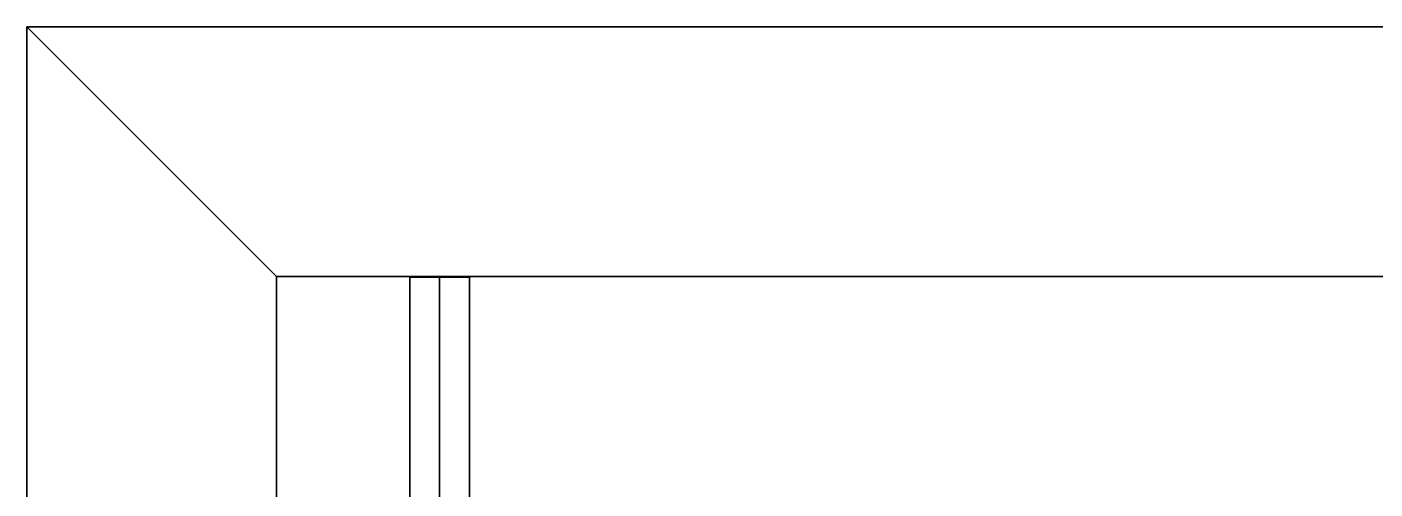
# Model space of a CAD drawing. Extents: x 0 to 3022, y -4615 to 0.
# Drawn here: x 0 to 810, y -278 to 0 of the extents above; entities that cross this region are included whole.
import ezdxf

# ---------------------------------------------------------------- set-up
doc = ezdxf.new("R2010")
doc.units = 0
for name, color, linetype in [('LAYER0', 7, 'CONTINUOUS'), ('LAYER1', 7, 'CONTINUOUS'), ('LAYER660', 7, 'CONTINUOUS'), ('LAYER664', 7, 'CONTINUOUS'), ('LAYER665', 253, 'CONTINUOUS')]:
    doc.layers.add(name, color=color, linetype=linetype)

msp = doc.modelspace()

# ---------------------------------------------------------------- linework, layer by layer
at = {"layer": 'LAYER0', "invisible_edges": 1}
for points in [[(2992, 0), (0, -4167.22), (0, 0), (2992, 0)], [(0, 0, 5), (2992, 0), (0, 0), (0, 0, 5)], [(2992, 0), (0, 0, 5), (2992, 0, 5), (2992, 0)], [(0, 0, 5), (0, -4167.22), (0, -4167.22, 5), (0, 0, 5)], [(0, -4167.22), (0, 0, 5), (0, 0), (0, -4167.22)], [(2992, -4162.78, 5), (0, 0, 5), (0, -4167.22, 5), (2992, -4162.78, 5)], [(0, 0, 5), (2992, -4162.78, 5), (2992, 0, 5), (0, 0, 5)], [(0, -4167.22), (2992, 0), (2992, -4162.78), (0, -4167.22)]]:
    msp.add_3dface(points, dxfattribs=at)
at = {"layer": 'LAYER1'}
for points, invisible_edges in [([(150, -150, 5), (0, -4167.22, 5), (0, 0, 5), (150, -150, 5)], 5), ([(2992, 0, 5), (150, -150, 5), (0, 0, 5), (2992, 0, 5)], 3), ([(0, 0, 5), (150, -150, 2611), (150, -150, 5), (0, 0, 5)], 1), ([(150, -150, 2611), (0, 0, 5), (0, 0, 2611), (150, -150, 2611)], 1), ([(0, 0, 2611), (0, -4167.22, 5), (0, -4167.22, 2611), (0, 0, 2611)], 1), ([(0, -4167.22, 5), (0, 0, 2611), (0, 0, 5), (0, -4167.22, 5)], 1), ([(2992, 0, 2611), (2058, 0, 2138), (0, 0, 2611), (2992, 0, 2611)], 3), ([(795, 0, 2138), (0, 0, 2611), (2058, 0, 2138), (795, 0, 2138)], 3), ([(795, 0, 1098), (0, 0, 2611), (795, 0, 2138), (795, 0, 1098)], 3), ([(795, 0, 1098), (0, 0, 5), (0, 0, 2611), (795, 0, 1098)], 5), ([(0, 0, 5), (795, 0, 1098), (2992, 0, 5), (0, 0, 5)], 3), ([(0, 0, 2611), (150, -150, 5), (150, -150, 2611), (0, 0, 2611)], 1), ([(150, -150, 5), (0, 0, 2611), (0, 0, 5), (150, -150, 5)], 1), ([(150, -150, 5), (2992, 0, 5), (2842, -150, 5), (150, -150, 5)], 3), ([(2058, 0, 1098), (2992, 0, 5), (795, 0, 1098), (2058, 0, 1098)], 3), ([(0, -4167.22, 5), (150, -150, 5), (150, -4017, 5), (0, -4167.22, 5)], 5), ([(150, -150, 2611), (795, -150, 2138), (2842, -150, 2611), (150, -150, 2611)], 3), ([(150, -150, 2611), (795, -150, 1098), (795, -150, 2138), (150, -150, 2611)], 5), ([(795, -150, 1098), (150, -150, 5), (2058, -150, 1098), (795, -150, 1098)], 3), ([(150, -150, 5), (795, -150, 1098), (150, -150, 2611), (150, -150, 5)], 3), ([(2842, -150, 5), (2058, -150, 1098), (150, -150, 5), (2842, -150, 5)], 3), ([(150, -150, 5), (150, -4017, 2611), (150, -4017, 5), (150, -150, 5)], 1), ([(150, -4017, 2611), (150, -150, 5), (150, -150, 2611), (150, -4017, 2611)], 1), ([(2058, -150, 2138), (2842, -150, 2611), (795, -150, 2138), (2058, -150, 2138)], 3)]:
    msp.add_3dface(points, dxfattribs=dict(at, invisible_edges=invisible_edges))
at = {"layer": 'LAYER660', "invisible_edges": 1}
for points in [[(230, -150, 5), (150, -4017, 5), (150, -150, 5), (230, -150, 5)], [(150, -4017, 5), (230, -150, 5), (230, -4017, 5), (150, -4017, 5)], [(150, -150, 2611), (230, -150, 5), (150, -150, 5), (150, -150, 2611)], [(230, -150, 5), (150, -150, 2611), (230, -150, 2611), (230, -150, 5)], [(150, -150, 2611), (150, -4017, 5), (150, -4017, 2611), (150, -150, 2611)], [(150, -4017, 5), (150, -150, 2611), (150, -150, 5), (150, -4017, 5)], [(230, -4017, 2611), (150, -150, 2611), (150, -4017, 2611), (230, -4017, 2611)], [(150, -150, 2611), (230, -4017, 2611), (230, -150, 2611), (150, -150, 2611)], [(230, -150, 5), (230, -4017, 2611), (230, -4017, 5), (230, -150, 5)], [(230, -4017, 2611), (230, -150, 5), (230, -150, 2611), (230, -4017, 2611)]]:
    msp.add_3dface(points, dxfattribs=at)
at = {"layer": 'LAYER664', "invisible_edges": 1}
for points in [[(230, -285.4058, 2611), (230, -150.4058, 5), (230, -285.4058, 5), (230, -285.4058, 2611)], [(230, -150.4058, 5), (230, -285.4058, 2611), (230, -150.4058, 2611), (230, -150.4058, 5)], [(248, -285.4058, 5), (230, -150.4058, 5), (248, -150.4058, 5), (248, -285.4058, 5)], [(230, -150.4058, 5), (248, -285.4058, 5), (230, -285.4058, 5), (230, -150.4058, 5)], [(248, -150.4058, 2611), (230, -150.4058, 5), (230, -150.4058, 2611), (248, -150.4058, 2611)], [(230, -150.4058, 5), (248, -150.4058, 2611), (248, -150.4058, 5), (230, -150.4058, 5)], [(230, -285.4058, 2611), (248, -150.4058, 2611), (230, -150.4058, 2611), (230, -285.4058, 2611)], [(248, -150.4058, 2611), (230, -285.4058, 2611), (248, -285.4058, 2611), (248, -150.4058, 2611)], [(248, -150.4058, 2611), (248, -285.4058, 5), (248, -150.4058, 5), (248, -150.4058, 2611)], [(248, -285.4058, 5), (248, -150.4058, 2611), (248, -285.4058, 2611), (248, -285.4058, 5)]]:
    msp.add_3dface(points, dxfattribs=at)
at = {"layer": 'LAYER665', "invisible_edges": 1}
for points in [[(248, -285.4058, 2611), (248, -150.4058, 5), (248, -285.4058, 5), (248, -285.4058, 2611)], [(248, -150.4058, 5), (248, -285.4058, 2611), (248, -150.4058, 2611), (248, -150.4058, 5)], [(266, -285.4058, 5), (248, -150.4058, 5), (266, -150.4058, 5), (266, -285.4058, 5)], [(248, -150.4058, 5), (266, -285.4058, 5), (248, -285.4058, 5), (248, -150.4058, 5)], [(266, -150.4058, 2611), (248, -150.4058, 5), (248, -150.4058, 2611), (266, -150.4058, 2611)], [(248, -150.4058, 5), (266, -150.4058, 2611), (266, -150.4058, 5), (248, -150.4058, 5)], [(248, -285.4058, 2611), (266, -150.4058, 2611), (248, -150.4058, 2611), (248, -285.4058, 2611)], [(266, -150.4058, 2611), (248, -285.4058, 2611), (266, -285.4058, 2611), (266, -150.4058, 2611)], [(266, -150.4058, 2611), (266, -285.4058, 5), (266, -150.4058, 5), (266, -150.4058, 2611)], [(266, -285.4058, 5), (266, -150.4058, 2611), (266, -285.4058, 2611), (266, -285.4058, 5)]]:
    msp.add_3dface(points, dxfattribs=at)

# ---------------------------------------------------------------- meshes
at = {"layer": 'LAYER1'}
mesh = msp.add_polymesh((5, 2), dxfattribs=at)
for k, corner in enumerate([(2842, -150, 2611), (150, -150, 2611), (2842, -4013, 2611), (2842, -150, 2611), (150, -4017, 2611), (2842, -4013, 2611), (150, -150, 2611), (150, -4017, 2611), (0, 0, 2611), (0, -4167.223, 2611)]):
    mesh.set_mesh_vertex(divmod(k, 2), corner)

doc.saveas('drawing.dxf')
